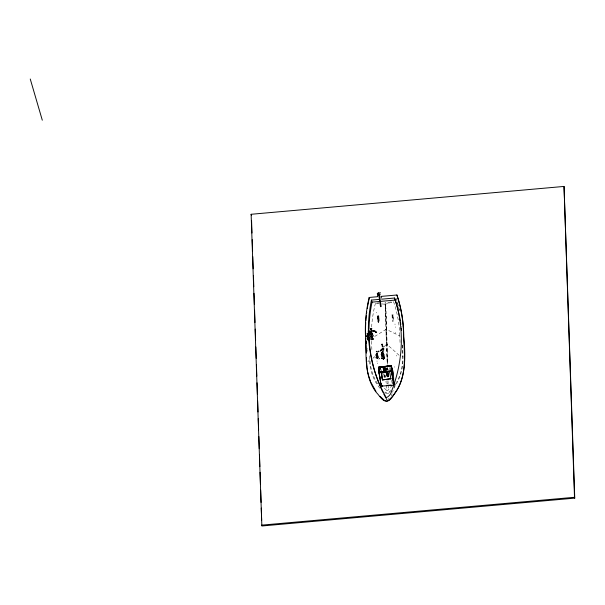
<?xml version="1.0" encoding="UTF-8"?>
<svg xmlns="http://www.w3.org/2000/svg" width="605" height="605" viewBox="0 0 605 605"><rect width="100%" height="100%" fill="white"/><g stroke="black" fill="none" stroke-linecap="round" stroke-linejoin="round"><path stroke-width="0.45" stroke-dasharray="3.02 2.27" d="M402.363 345.115C403.437 357.797 403.089 371.341 396.441 382.617M402.605 345.009L403.006 356.897C403.323 367.386 400.472 377.996 394.642 386.739M386.943 369.852L385.733 369.844L385.256 370.502L384.417 370.162L384.084 368.717L383.925 369.156L384.53 368.029L383.562 369.126L384.236 370.653L383.812 369.564L384.281 370.593L383.918 370.268L384.462 370.071L385.098 370.721L385.733 369.844L387.018 369.95L385.143 370.32L384.152 369.882L384.304 370.373M389.915 392.781L389.945 391.624L391.601 389.696M377.838 317.534L377.762 315.833L378.783 315.916L378.942 320.642A11.019 9.688 26.1 0 1 378.813 321.921L378.322 323.017L377.959 320.99M383.903 369.882L384.273 369.103L383.903 369.882C384.742 370.116 382.36 370.585 383.116 368.914L383.305 368.332M392.365 385.135L387.752 390.573A1.006 0.885 -16.3 0 1 387.17 390.626L386.534 390.316L386.739 385.256M386.92 380.787L386.928 383.653M387.374 369.678L387.45 367.825A4.855 0.461 83.8 0 0 387.457 367.553A4.893 0.56 86 0 1 387.495 367.734L387.555 369.663M378.927 320.582L378.859 318.056M393.212 320.597L392.895 321.731L392.464 320.71A11.019 8.909 -51.2 0 1 392.252 319.463L392.063 314.736L392.978 314.479L393.212 320.597L392.978 314.479M378.927 320.65L378.813 321.731M382.731 368.332L387.102 369.791L386.497 368.558M383.411 370.782L383.336 370.101M384.969 393.265L385.052 392.055L387.533 392.849L389.945 391.624M383.993 370.207L384.205 369.08L383.918 370.268M367.537 349.304L367.537 348.503M378.813 321.747L378.314 322.715L377.928 320.068M385.763 367.537L387.964 369.201L386.882 369.474C386.988 370.313 385.718 369.92 386.353 369.201L387.359 369.776L387.049 369.375M396.222 299.127L396.343 298.613L399.602 310.683M375.455 303.196L375.085 304.602A147.635 129.871 -16.3 0 0 372.695 316.786L372.287 319.863A152.921 134.514 -16.3 0 0 371.614 327.6M386.187 369.897L386.534 369.247L386.187 369.897L386.776 369.784L385.695 369.08L386.776 369.784M378.889 316.43L378.004 316.506L377.762 315.833M393.167 315.114L392.327 315.273L392.063 314.736M394.649 385.574L396.033 383.388M387.223 369.118L386.799 369.874L387.139 370.457M393.908 387.82L394.256 387.366M367.515 351.339L367.56 350.318M367.802 361.926L369.965 359.302C370.298 368.135 372.907 376.976 377.996 384.266M372.801 358.432L374.631 356.549M383.925 346.952L386.413 344.389L385.09 302.167M388.092 382.973L387.465 383.789M374.699 336.463L385.914 329.483L387.336 364.293M384.009 367.916L384.636 367.553C385.408 366.085 383.941 370.562 385.355 368.074L385.279 369.277L383.82 368.022M381.763 303.907L385.491 304.262L391.7 300.783M384.16 368.566L384.636 368.77C384.561 367.167 385.06 367.205 384.606 368.816L385.075 368.695L384.069 368.354M388.765 393.643L385.688 393.719M384.84 367.583L384.568 367.674M385.982 321.762L385.158 304.292L392.63 301.88M384.304 369.534L386.376 369.284M377.202 303.007L378.957 302.818M385.325 305.759L385.982 308.626L387.321 350M385.483 315.984L385.952 315.946M385.831 316.733L386.3 316.687M386.323 317.315L385.846 317.224M378.843 317.27L378.783 315.916L377.785 316.271M385.642 369.163L386.966 369.262L386.376 368.241L386.981 369.262M376.181 303.279L380.916 303.808M386.345 370.192L384.455 370.154L385.786 370.691M387.964 369.201L388.13 369.882M400.041 342.49L399.822 335.934L386.436 329.438L386.769 330.564M399.156 355.324L386.935 344.343L385.423 302.137M386.534 390.316L383.26 387.162M385.098 370.721L384.462 370.071M379.895 388.191C371.984 378.889 369.012 366.388 369.3 354.394M387.487 369.753L386.769 368.778L387.132 369.852M402.748 356.383L403.006 356.897M385.075 367.522L385.377 368.914L385.695 367.424M393.515 301.585L393.984 302.923A147.635 129.871 -16.3 0 1 397.175 314.608L397.787 317.595A152.921 134.514 -16.3 0 1 399.814 335.934M390.868 301.547L391.201 302.78M380.379 368.309L381.188 370.873M387.2 345.228L386.935 344.343L387.45 364.452M386.678 345.274L386.413 344.389L387.261 364.467M381.165 370.396L380.484 368.082L380.575 370.797M386.474 398.415L386.867 399.776A177.507 156.15 -16.3 0 1 385.96 398.143M391.647 380.356L392.29 384.077M385.491 304.262L385.672 305.729M401.894 326.314L401.932 326.829M385.219 381.664L385.249 382.148M378.836 317.315L378.874 317.996M377.83 317.595L377.868 318.283M387.986 380.696L388.1 383.449M388.16 385.128L388.365 390.149M377.86 318.343L377.966 320.907M377.27 362.977L377.293 363.681M376.998 360.822L377.028 361.54M395.231 326.806L395.254 327.471M394.997 323.993L395.02 324.658M395.534 332.47L395.557 333.143M392.358 382.277L392.418 384.099M390.059 367.908L390.119 369.723M389.938 367.522L390.021 370.177M378.806 316.581L378.851 317.572M378.851 317.754L378.904 319.1M378.919 319.546L378.949 320.476M377.807 316.982L377.845 317.791M377.845 318.094L377.898 319.213M371.591 341.265L371.939 351.565M396.441 355.271L396.464 356.012M386.247 330.61L385.99 322.004M376.582 312.278L376.605 312.936M394.642 366.615L394.657 367.303M387.329 350.31L387.54 364.278M384.258 369.337L384.266 370.01M392.199 315.197L392.229 319.289M377.943 316.468L377.996 321.951M397.13 302.046A150.131 132.064 -16.3 0 1 399.406 310.985M392.085 393.742A9.62 8.462 -16.3 0 1 391.269 395.738M388.833 398.551A9.62 8.462 -16.3 0 1 387.555 399.413M394.952 385.408A170.285 149.79 -16.3 0 1 392.562 392.214M383.116 368.914L383.29 369.988L383.116 368.914M385.211 368.816L385.718 368.15L385.211 368.816M384.266 369.874L383.51 369.284L384.266 369.874M386.482 369.761L386.043 369.073L386.482 369.761"/><path stroke-width="0.91" d="M381.188 296.397L396.91 294.998A167.615 147.446 -16.3 0 1 401.266 311.877L401.871 315.341A173.03 152.21 -16.3 0 1 403.58 336.509C404.548 354.53 406.764 374.487 396.6 390.611C393.643 394.142 391.715 400.162 386.784 401.365C381.929 401.1 379.433 395.398 376.31 392.418C364.785 377.528 366.161 357.532 365.73 339.881A172.879 152.067 -16.3 0 1 365.806 318.57L366.138 315.024A167.729 147.537 -16.3 0 1 369.163 297.463L377.49 296.722M396.91 294.998L397.084 295.611A164.56 144.754 -16.3 0 1 401.44 312.324L402.045 315.749A169.642 149.223 -16.3 0 1 403.747 336.705C405.842 358.289 406.492 385.521 387.941 400.714M386.792 371.425L378.859 372.461L391.45 370.789L393.847 385.181L381.188 386.134L382.594 385.688L382.662 386.111L381.263 386.232L378.866 372.158L378.632 367.122L389.877 365.753L391.276 365.624L393.454 373.058L393.847 384.886M382.451 379.932L390.898 378.7L382.451 379.932L381.233 372.93L389.673 372.007L390.89 379.002M382.587 385.99L382.662 386.111M369.957 331.169C369.594 330.829 369.973 331.593 370.063 331.056M382.058 357.479L382.436 358.402L384.356 357.903L383.252 356.995M384.266 375.69L384.22 376.892L385.377 376.862L384.81 376.991M371.81 328.938L370.895 328.893L371.674 328.492L371.304 328.938M376.703 353.623C377.263 353.645 377.331 352.473 377.27 353.252C376.507 354.349 377.528 353.479 377.119 353.585M376.824 356.693L376.363 356.753L376.446 355.725M376.113 354.893C375.425 355.657 375.395 354.19 376.786 355.241L376.991 354.144M366.312 315.462L365.98 318.979A169.491 149.087 -16.3 0 0 365.844 320.741M379.532 358.462L378.851 358.924M370.85 337.832L370.774 339.261L371.402 339.844L371.999 339.148L371.727 337.756M372.393 337.696L372.498 339.587L373.376 339.511L373.497 338.452M377.444 358.462L376.991 358.334L377.58 358.5M369.163 331.321L369.186 331.979L368.899 330.617M368.498 335.919L368.513 336.637L368.437 335.843M389.824 366.123L378.7 367.356L378.866 372.158L379.6 374.866M391.465 371.251L391.276 365.624L391.465 371.251L378.972 372.37L378.843 368.226M375.244 357.699L375.176 357.797M383.91 374.344L383.948 375.017M382.92 350.061L383.336 348.661L382.867 347.731M371.568 329.052L371.493 328.621L370.797 328.916M387.79 374.435L388.047 373.565M387.994 374.238L388.077 373.837M383.646 350.204L383.736 348.208M371.046 330.912C371.137 330.504 370.578 331.079 371.077 330.874M379.025 372.143L391.397 371.016M372.385 334.058L372.37 333.552M381.664 354.296L381.082 354.311L382.186 354.477L382.889 353.812L383.071 352.934L382.549 352.707M367.432 338.762L367.53 339.443L368.233 339.632L368.453 338.997L368.755 339.587L369.436 339.269L369.496 338.581M383.925 400.465L384.069 400.049L380.061 396.298M389.575 399.965L389.718 399.542M376.711 351.664L376.809 351.218L376.272 351.755M382.927 350.219L382.829 349.047L382.05 348.495M376.658 356.564L376.529 356.942L377.255 356.716L377.83 355.732L377.24 355.052M377.21 353.214L377.096 352.987M367.19 336.69C366.849 337.598 369.322 337 368.203 336.425M369.625 333.052L369.655 333.741L371.273 333.93L372.257 333.166L371.636 332.621M376.62 357.094L376.537 357.797L377.202 358.16L377.792 357.585L377.369 357.154L378.216 356.784L377.959 356.141M370.056 335.147L369.973 336.191C372.597 336.267 370.026 337.734 371.432 336.13M381.475 350.234L381.029 350.499M367.832 337.159C367.401 335.246 367.515 336.531 367.628 335.813M376.582 355.143C375.145 356.897 378.344 356.133 377.225 355.264M377.77 293.516L378.76 292.775M381.052 350.355L381.18 350.091M377.875 351.588L378.836 351.051M378.148 351.823L378.957 351.528M371.455 328.886L371.712 328.575L370.918 329.022M383.192 354.515L383.85 354.59L383.184 354.681M370.124 333.196L369.421 334.096L370.192 334.739L371.946 334.588L372.672 333.809L372.453 333.355M367.492 337.144C366.176 338.823 370.691 337.25 368.014 337.038M367.568 337.507L367.205 338.24L368.173 338.467L369.231 337.824L368.725 337.401M370.721 328.961L371.44 328.727M370.109 334.255L369.92 333.695M372.672 336.947L372.635 336.244L372.65 336.97M370.54 329.022L370.986 328.855M367.364 334.633C367.046 334.746 367.598 333.983 367.28 334.709M379.479 295.127L378.836 295.24L379.479 295.127L381.18 306.569L380.537 306.682L378.768 295.006M369.587 332.41L371.137 332.531L371.606 331.971L371.016 331.578M366.517 363.325L366.486 357.714M380.477 292.744L377.308 293.319L377.754 296.291M387.722 376.62L388.349 376.522L387.177 376.703L387.17 375.75M382.776 366.993L389.877 365.753L382.428 366.97M378.964 371.856L378.707 367.583L380.568 367.28M382.421 351.339L383.124 352.261L382.473 351.989M383.109 372.725L385.922 372.415M380.386 350.56L380.333 351.225M251.135 214.283L564.026 186.431L574.75 498.134L261.859 525.987L251.135 214.283L251.385 215.123M368.604 337.56A177.507 156.15 -16.3 0 1 371.455 300.088L378.859 299.43M381.634 299.18L394.596 298.023L395.194 300.072A170.285 149.79 -16.3 0 1 399.05 314.275M368.997 329.317A177.507 156.15 -16.3 0 1 372.052 302.137L395.194 300.072M391.231 365.995L378.632 367.122L378.707 367.583M390.928 370.086L392.335 369.965L392.562 376.802L391.435 366.88L392.335 369.965M261.617 525.148L574.5 497.287L574.75 498.134M386.345 385.423L391.034 385.082M377.089 354.78L377.558 354.976L377.233 355.581M368.717 338.452L369.118 338.445M383.063 354.001L383.857 354.28L383.343 355.77M380.114 367.462L378.639 367.348L378.972 372.37L378.851 371.772M367.613 335.851L367.568 335.851M376.484 354.28L377.611 356.262M372.703 331.041L374.382 331.132L375.039 331.759M373.028 330.459L375.629 331.268M382.504 351.225L383.109 351.671L382.662 351.596M381.49 352.632L382.345 352.707L382.163 351.921M385.415 400.775L385.914 400.896A3.615 3.184 -16.3 0 0 387.442 400.858M371.077 337.03L371.288 336.698L371.092 337.151M372.665 331.018L373.058 331.139M368.778 330.905C367.848 330.512 368.415 332.054 368.8 331.215M383.283 356.942L384.372 357.026L384.099 355.528M377.112 356.201L377.603 356.337L377.384 355.755M372.37 334.588L373.277 335.404L373.103 335.911L371.939 336.32L371.553 335.563M382.11 356.542L382.602 356.753L382.587 356.292M384.803 375.478L385.362 375.909M376.552 353.623L376.87 354.311M381.732 352.435L382.337 352.027L382.882 353.819M376.832 354.273L377.051 354.931M383.252 353.532L383.086 355.286L382.352 355.816L381.672 355.528M365.73 339.881L366.335 353.07M375.924 391.314L370.827 382.254M387.162 373.489L387.48 374.51M381.505 344.805L381.46 344.366L381.793 344.744M383.267 354.961L383.116 356.322L382.012 356.678L381.672 355.77M382.012 344.963L381.876 344.2L382.277 344.865M388.259 375.334L388.516 375.985M370.555 381.536L368.347 374.941M382.632 344.865L382.299 344.139L382.36 344.85M376.544 355.876L376.454 355.369M367.734 336.849L367.855 335.79M381.725 372.582L382.451 379.743M370.547 332.674L370.268 331.699M386.323 373.051L387.124 375.682L386.262 372.831M381.778 352.435L382.398 352.45L382.768 353.328M371.455 300.088L372.052 302.137M369.171 297.463L369.345 298.076A164.673 144.852 -16.3 0 0 367.258 308.467M30.25 79.013L42.297 120.206M370.888 334.149L371.077 334.769M370.903 334.149L370.275 331.782M370.88 333.968L371.115 334.852L371.122 334.21M368.044 337.938L368.203 338.535L368.211 338.097M367.674 371.886L368.18 374.177M387.79 372.672L388.221 375.13M391.45 371.092L393.847 385.181M379.108 372.756L381.263 386.232L381.165 383.502M381.158 296.541L381.369 297.947M367.061 368.006L367.507 371.122M366.343 343.194L366.259 341.651M366.675 363.287L366.955 367.227M564.026 186.431L574.5 497.287M381.445 372.877L381.619 378.004M379.917 376.439L379.978 378.155M251.574 220.772L251.99 233.023M252.209 239.618L252.588 250.916M252.777 256.573L253.192 268.817M253.412 275.411L253.798 286.717M254.017 293.312L254.402 304.618M254.592 310.267L255 322.51M255.227 329.105L255.605 340.411M255.832 347.005L256.21 358.311M256.429 364.906L256.815 376.204M257.034 382.799L257.412 394.105M257.639 400.699L258.017 412.005M258.244 418.599L258.622 429.898M258.842 436.492L259.258 448.744M259.447 454.393L259.863 466.636M260.052 472.293L260.46 484.537M260.657 490.186L261.065 502.437M261.254 508.087L261.67 520.33M380.25 371.931L380.258 372.317M379.698 293.803A0.968 0.855 -16.3 0 1 379.925 294.93A0.968 0.855 -16.3 0 1 378.677 295.308A0.968 0.855 -16.3 0 1 378.231 294.249M365.677 336.577A169.491 149.087 -16.3 0 1 365.738 322.503M366.517 313.715A164.673 144.852 -16.3 0 1 366.743 311.961M368.725 339.428A177.507 156.15 -16.3 0 0 386.27 397.727A9.62 8.462 -16.3 0 0 391.639 391.011A170.285 149.79 -16.3 0 0 394.596 298.023M385.96 398.143A177.507 156.15 -16.3 0 1 383.789 394.021M382.957 392.35A177.507 156.15 -16.3 0 1 369.254 340.539M369.148 338.679A177.507 156.15 -16.3 0 1 368.974 331.192M399.224 315.122A170.285 149.79 -16.3 0 1 400.306 321.096M400.57 322.813A170.285 149.79 -16.3 0 1 400.805 324.53M401.213 327.978A170.285 149.79 -16.3 0 1 401.455 330.58M368.271 334.928L367.832 334.323L368.271 334.89M376.181 332.47L376.597 332.266L376.181 332.47M376.212 332.538L376.643 332.311L376.272 332.591M381.997 353.933L381.649 354.227C381.067 352.798 381.846 354.212 381.43 354.432C382.178 354.152 380.469 352.844 381.997 353.933M369.186 339.534L369.231 340.207L369.186 339.594M366.675 336.002C366.509 336.962 366.471 336.44 366.675 336.002M368.173 339.624L368.218 340.297L368.173 339.685M383.638 358.841C383.835 359.136 382.526 358.939 383.653 358.818M378.004 357.517L377.482 357.593L378.004 357.517M383.933 357.555L384.356 357.729L383.933 357.555M381.982 358.432L381.445 358.387L381.982 358.432M371.485 330.784C371.682 333.083 371.485 329.823 371.485 330.784M384.591 357.714C383.956 358.652 383.162 356.655 384.591 357.714M383.252 358.977L383.638 359.151L383.252 358.977M383.252 358.999L383.623 359.151L383.252 358.999M383.978 357.744L384.349 357.895L383.978 357.744M366.925 336.342C367.023 337.56 366.479 335.291 366.925 336.342M376.333 332.107L375.985 332.44L376.333 332.107M380.893 350.106L381.596 349.879L380.893 350.106M382.012 358.523L381.543 358.213L382.012 358.523M367.197 333.234L367.341 333.718L367.197 333.234M367.825 334.686L368.241 334.868L367.863 334.656M365.828 338.52L365.821 338.482M368.8 337.9L369.05 338.21L368.8 337.9M371.735 331.064L371.546 330.481L371.735 331.064M371.281 336.63L370.842 336.69L371.281 336.63M382.761 346.09L382.224 346.143L382.761 346.09M368.574 331.026L368.332 331.548L368.574 331.026M382.511 346.476L382.927 346.37L382.511 346.476M373.845 331.101L373.368 331.185L373.845 331.101"/></g></svg>
